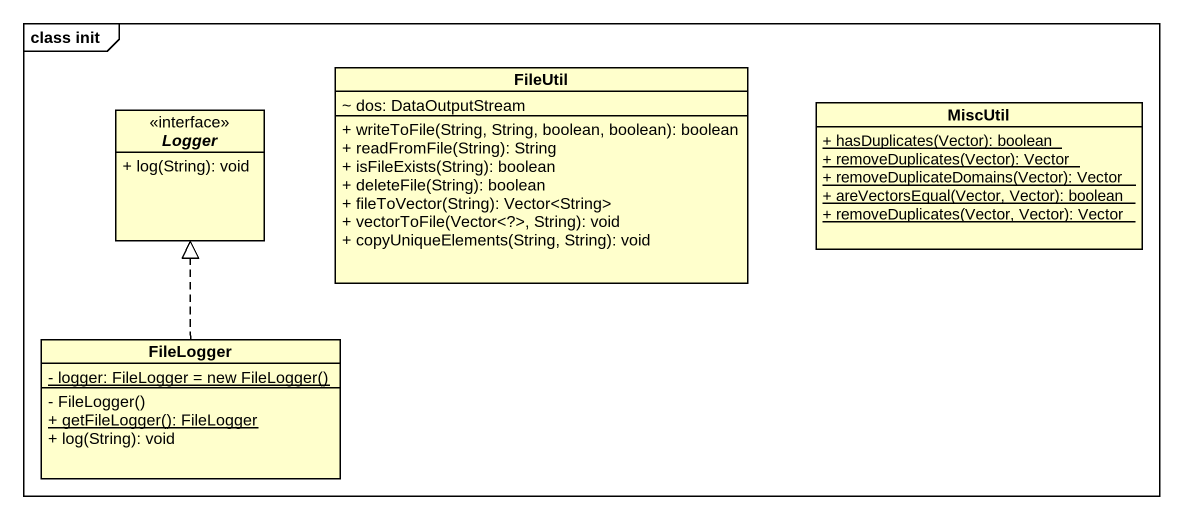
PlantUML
@startuml
mainframe class init
hide circle
hide empty members
skinparam classAttributeIconSize 0
interface Logger <<interface>> {
  + log(String): void
}
class FileUtil {
  ~ dos: DataOutputStream
  + writeToFile(String, String, boolean, boolean): boolean
  + readFromFile(String): String
  + isFileExists(String): boolean
  + deleteFile(String): boolean
  + fileToVector(String): Vector<String>
  + vectorToFile(Vector<?>, String): void
  + copyUniqueElements(String, String): void
}
class MiscUtil {
  {static} + hasDuplicates(Vector): boolean
  {static} + removeDuplicates(Vector): Vector
  {static} + removeDuplicateDomains(Vector): Vector
  {static} + areVectorsEqual(Vector, Vector): boolean
  {static} + removeDuplicates(Vector, Vector): Vector
}
class FileLogger {
  {static} {field} - logger: FileLogger = new FileLogger()
  - FileLogger()
  {static} + getFileLogger(): FileLogger
  + log(String): void
}
FileLogger .up.|> Logger
@enduml
